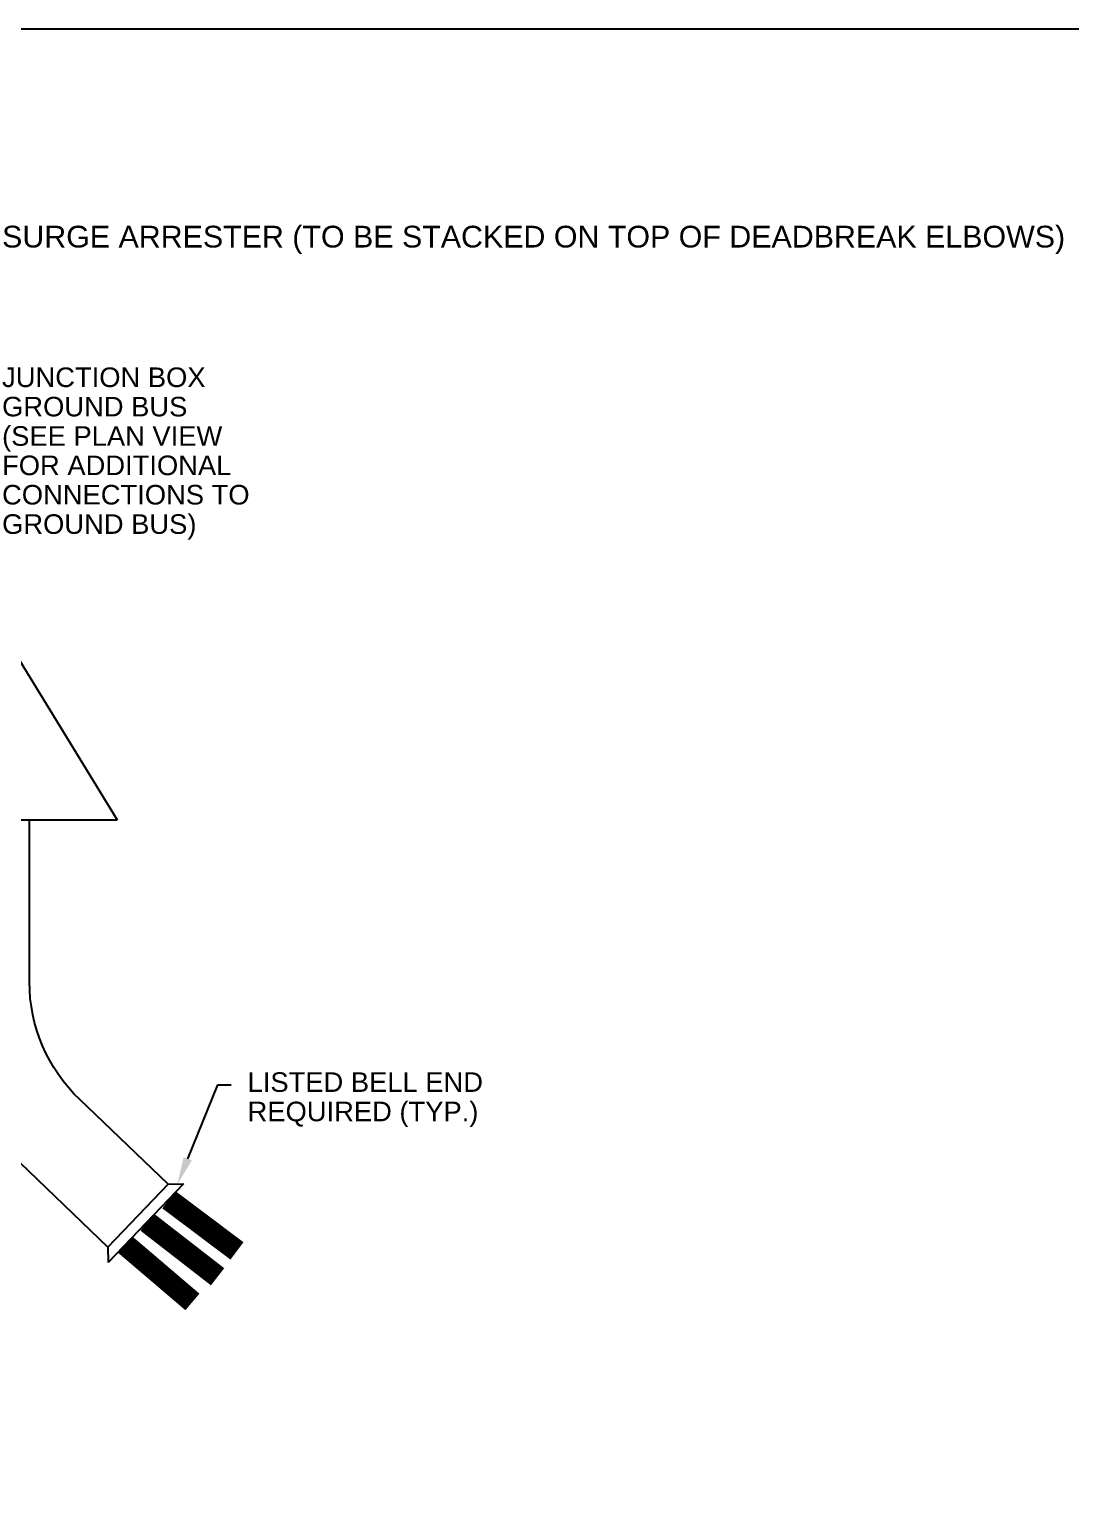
# Model space of a CAD drawing. Header units: feet. Extents: x -689 to 11593, y -511 to 1546.
# Drawn here: x 815.9 to 911.7, y 1412.1 to 1546.4 of the extents above; entities that cross this region are included whole.
import ezdxf
from ezdxf import colors
from ezdxf.entities.mleader import LeaderData, LeaderLine
from ezdxf.math import Vec2, Vec3

# ---------------------------------------------------------------- set-up
doc = ezdxf.new("R2010")
doc.units = ezdxf.units.FT
doc.header["$MEASUREMENT"] = 0
for name, color, linetype in [('CABLE', 2, 'Continuous'), ('EQUIPMENT', 6, 'Continuous'), ('TEXT', 1, 'Continuous')]:
    doc.layers.add(name, color=color, linetype=linetype)
doc.layers.add('G-NPLT', color=67, linetype='Continuous', plot=False)
doc.styles.add('NEI-A', font='arial.ttf')

msp = doc.modelspace()

# ---------------------------------------------------------------- linework, layer by layer
at = {"layer": 'CABLE', "const_width": 2}
for points in [[(828.7448, 1438.73344), (835.0167, 1434.02047)], [(826.7514, 1436.66848), (833.23476, 1431.64066)], [(824.75802, 1434.57922), (830.91906, 1429.32649)]]:
    msp.add_lwpolyline(points, dxfattribs=at)
at = {"layer": 'EQUIPMENT'}
for p, q in [((802.17599, 1509.26226), (823.98563, 1473.65605)), ((695.8394, 1473.65605), (823.98563, 1473.65605)), ((828.6805, 1440.15528), (823.14828, 1434.37648)), ((830.09438, 1440.18611), (823.17911, 1432.9626)), ((823.14828, 1434.37648), (823.17911, 1432.9626))]:
    msp.add_line(p, q, dxfattribs=at)
for points in [[(807.92632, 1473.62458), (807.92632, 1455.35265, 0.204607432), (812.55441, 1444.51644), (823.15093, 1434.37394)], [(828.6805, 1440.15528), (820.55441, 1447.93319, -0.204607432), (815.92632, 1458.76941), (815.92632, 1473.62458)]]:
    msp.add_lwpolyline(points, format="xyb", dxfattribs=at)
msp.add_lwpolyline([(828.6805, 1440.15528), (830.09438, 1440.18611)], dxfattribs=at)
at = {"layer": 'G-NPLT'}
msp.add_lwpolyline([(642.91639, 1546.38847), (642.91639, 1218.38847), (1140.85417, 1218.38847), (1140.77417, 1546.38847)], close=True, dxfattribs=at)

# ---------------------------------------------------------------- leaders
at = {"layer": 'TEXT'}
ml = msp.add_multileader_mtext('Standard', dxfattribs=at)
ml.set_content('SURGE ARRESTER (TO BE STACKED ON TOP OF DEADBREAK ELBOWS)', color=256, style='NEI-A')
ml.set_leader_properties()
ml.build(insert=Vec2(0, 0))
ml.multileader.update_dxf_attribs({"dogleg_length": 0.0625, "arrow_head_size": 2.5, "scale": 20})
ctx = ml.context
ctx.base_point, ctx.scale, ctx.char_height, ctx.arrow_head_size, ctx.landing_gap_size, ctx.plane_origin = Vec3(811.90827, 1527.01415), 20, 2, 2.5, 1.5, Vec3(740.58693, 1465.18324)
notes = []
notes.append((ctx, [(0, (1, 1, 0), (810.65827, 1527.01415), (1, 0), 1.25, [(0, [(797.20246, 1521.74183)], 0, [])])]))
ctx.mtext.insert, ctx.mtext.width, ctx.mtext.line_spacing_factor, ctx.mtext.flow_direction = Vec3(813.40827, 1528.30814), 33.9626837, 0.9, 5
ml = msp.add_multileader_mtext('Standard', dxfattribs=at)
ml.set_content('JUNCTION BOX\\PGROUND BUS\\P(SEE PLAN VIEW\\PFOR ADDITIONAL \\PCONNECTIONS TO\\PGROUND BUS)', color=256, style='NEI-A')
ml.set_leader_properties()
ml.build(insert=Vec2(0, 0))
ml.multileader.update_dxf_attribs({"dogleg_length": 0.0625, "arrow_head_size": 2.5, "scale": 20})
ctx = ml.context
ctx.base_point, ctx.scale, ctx.char_height, ctx.arrow_head_size, ctx.landing_gap_size, ctx.plane_origin = Vec3(811.90827, 1514.10963), 20, 1.8, 2.5, 1.5, Vec3(737.82026, 1452.27872)
notes.append((ctx, [(0, (1, 1, 0), (810.65827, 1514.10963), (1, 0), 1.25, [(0, [(792.31981, 1501.8723)], 0, [])])]))
ctx.mtext.insert, ctx.mtext.line_spacing_factor, ctx.mtext.flow_direction = Vec3(813.40827, 1515.27422), 0.9, 5
ml = msp.add_multileader_mtext('Standard', dxfattribs=at)
ml.set_content('LISTED BELL END \\PREQUIRED (TYP.)', color=256, style='NEI-A')
ml.set_leader_properties()
ml.build(insert=Vec2(0, 0))
ml.multileader.update_dxf_attribs({"dogleg_length": 0.0625, "arrow_head_size": 2.5, "scale": 20})
ctx = ml.context
ctx.base_point, ctx.scale, ctx.char_height, ctx.arrow_head_size, ctx.landing_gap_size, ctx.plane_origin = Vec3(834.49191, 1449.28159), 20, 1.8, 2.5, 1.5, Vec3(776.88139, 1391.30433)
notes.append((ctx, [(0, (1, 1, 0), (833.24191, 1449.28159), (1, 0), 1.25, [(0, [(829.544, 1440.17411)], 0, [])])]))
ctx.mtext.insert, ctx.mtext.line_spacing_factor, ctx.mtext.flow_direction = Vec3(835.99191, 1450.44619), 0.9, 5
for ctx, leaders in notes:
    for number, flags, end, landing, length, lines in leaders:
        leader = LeaderData()
        leader.index, (leader.has_last_leader_line, leader.has_dogleg_vector, leader.attachment_direction) = number, flags
        leader.last_leader_point, leader.dogleg_vector, leader.dogleg_length = Vec3(end), Vec3(landing), length
        for number, points, colour, breaks in lines:
            line = LeaderLine()
            line.index, line.vertices, line.color, line.breaks = number, Vec3.list(points), colors.encode_raw_color(colour), breaks
            leader.lines.append(line)
        ctx.leaders.append(leader)

doc.saveas('drawing.dxf')
